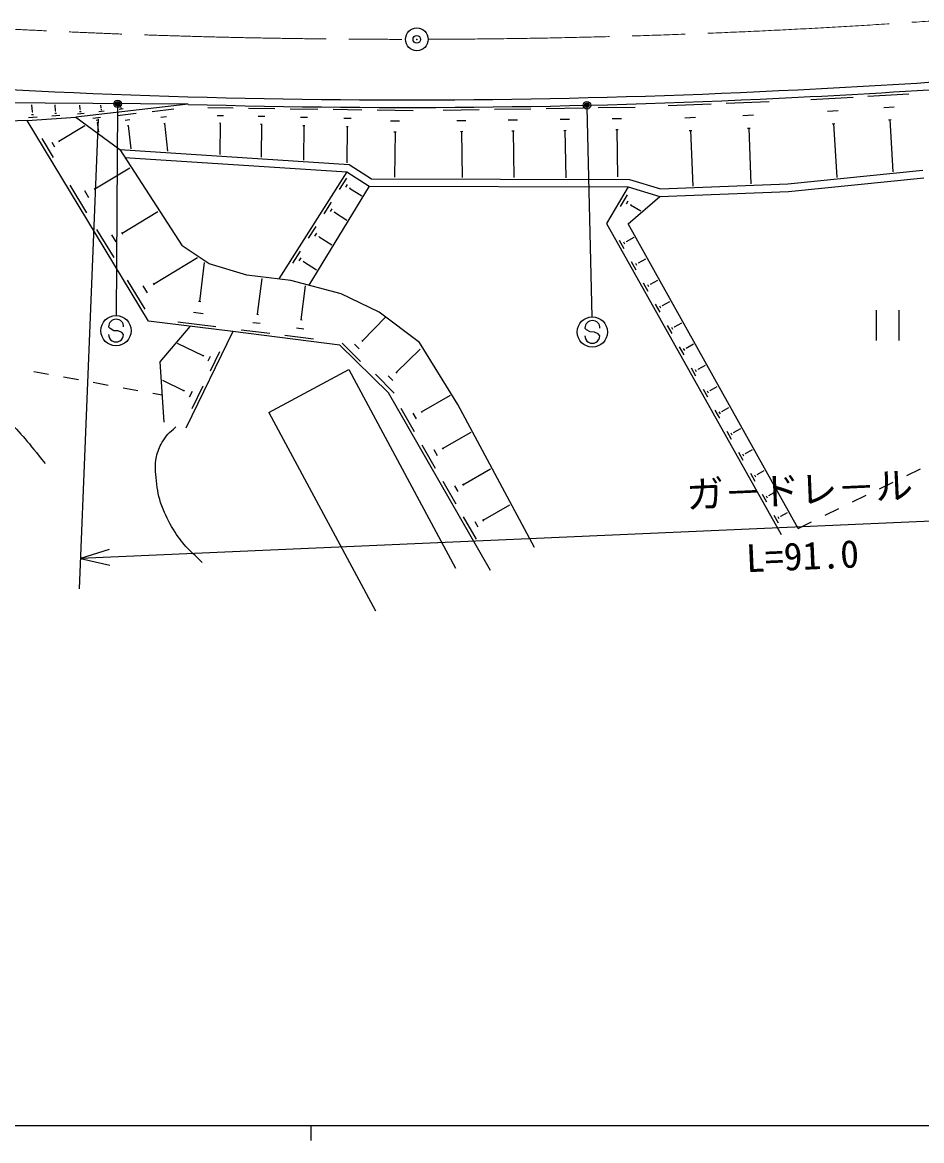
# Model space of a CAD drawing. Units: millimetres, scale not verified. Extents: x 0 to 700000, y -47500 to 447500.
# Drawn here: x 148918 to 208384, y 204000 to 277940 of the extents above; entities that cross this region are included whole.
import ezdxf
from ezdxf.enums import TextEntityAlignment as Align

# ---------------------------------------------------------------- set-up
doc = ezdxf.new("R2010")
doc.units = ezdxf.units.MM
doc.header["$LTSCALE"] = 1000
doc.header["$PDMODE"] = 32
doc.header["$PDSIZE"] = 500
doc.linetypes.add('CHAIN', pattern=[18.5, 12, -1.5, 3.5, -1.5])
for name, color, linetype, lineweight in [('M-STR-STRC', 7, 'Continuous', 25), ('M-TTL-BAND', 7, 'Continuous', 25), ('S-TTL', 7, 'Continuous', 25)]:
    doc.layers.add(name, color=color, linetype=linetype, lineweight=lineweight)
doc.styles.add('@ＭＳ ゴシック', font='')
doc.styles.add('ＭＳ ゴシック', font='')
doc.styles.get('@ＭＳ ゴシック').set_extended_font_data('@MS Gothic')
doc.styles.get('ＭＳ ゴシック').set_extended_font_data('MS Gothic')

msp = doc.modelspace()

# ---------------------------------------------------------------- linework, layer by layer
at = {"layer": 'M-STR-STRC'}
for p, q in [((155214, 272403), (155116, 258554)), ((186252, 272311), (186583, 258465)), ((153926, 271563), (152679, 240482)), ((154714, 257694), (154615, 257812)), ((154959, 257555), (154714, 257694)), ((155260, 257552), (154959, 257555)), ((155505, 257441), (155260, 257552)), ((155611, 257304), (155505, 257441)), ((186212, 257606), (186113, 257724)), ((186457, 257467), (186212, 257606)), ((186758, 257464), (186457, 257467)), ((187003, 257353), (186758, 257464)), ((187109, 257216), (187003, 257353)), ((248079, 246667), (152760, 242480)), ((154667, 243082), (152760, 242480)), ((152760, 242480), (154712, 242048))]:
    msp.add_line(p, q, dxfattribs=at)
for centre, radius in [((155215, 272553), 150), ((155215, 272553), 120), ((155215, 272553), 90), ((155215, 272553), 60), ((155215, 272553), 30), ((186249, 272461), 150), ((186249, 272461), 120), ((186249, 272461), 90), ((186249, 272461), 60), ((186249, 272461), 30), ((155109, 257554), 1000), ((186607, 257466), 1000)]:
    msp.add_circle(centre, radius, dxfattribs=at)
for centre, start, end in [((155115, 257808), 359.55488, 179.55488), ((186613, 257720), 359.55488, 179.55488), ((155111, 257308), 179.55488, 359.55488), ((186609, 257220), 179.55488, 359.55488)]:
    msp.add_arc(centre, 500, start, end, dxfattribs=at)
for p in [(155215, 272553), (186249, 272461)]:
    msp.add_point(p, dxfattribs=at)
at = {"layer": 'M-TTL-BAND'}
for p, q in [((40000, 205000), (579000, 205000)), ((168000, 205000), (168000, 204000))]:
    msp.add_line(p, q, dxfattribs=at)
at = {"layer": 'M-TTL-BAND', "color": 2, "linetype": 'CHAIN', "lineweight": 13}
for start, end in [(263.78986, 270.00644), (270.17833, 275.82195)]:
    msp.add_arc((174194, 776817), 500000, start, end, dxfattribs=at)
at = {"layer": 'S-TTL'}
for p, q in [((201061, 272838), (203857, 273003)), ((204826, 273061), (207544, 273221)), ((159875, 272521), (145733, 272620)), ((149582, 272018), (149548, 272493)), ((151110, 272091), (151081, 272483)), ((159875, 272521), (152460, 271681)), ((152746, 272181), (152713, 272472)), ((152732, 272180), (152759, 272183)), ((154096, 272175), (154184, 272185)), ((154128, 272286), (154108, 272462)), ((154117, 272285), (154139, 272287)), ((155312, 272205), (155585, 272236)), ((155405, 272299), (155474, 272306)), ((155430, 272384), (155422, 272453)), ((155422, 272383), (155439, 272385)), ((157491, 272049), (158931, 272212)), ((161172, 272303), (162848, 272281)), ((163869, 272267), (165614, 272244)), ((166637, 272230), (168453, 272206)), ((169476, 272192), (171366, 272167)), ((172390, 272154), (174767, 272122)), ((176750, 272144), (179128, 272180)), ((180139, 272195), (182547, 272232)), ((183558, 272247), (185996, 272284)), ((186992, 272300), (189431, 272337)), ((191614, 272443), (194457, 272557)), ((195457, 272597), (198301, 272712)), ((202159, 272061), (202858, 272103)), ((205894, 272306), (206573, 272346)), ((149246, 271450), (120917, 270602)), ((149246, 271450), (152460, 271681)), ((157269, 258183), (149246, 271450)), ((149322, 271656), (149891, 271697)), ((149523, 271842), (149665, 271852)), ((149564, 272017), (149600, 272019)), ((150877, 271768), (151385, 271804)), ((151057, 271934), (151184, 271943)), ((151094, 272090), (151125, 272092)), ((152460, 271681), (155366, 269524)), ((152556, 271893), (152995, 271943)), ((152706, 272043), (152815, 272056)), ((153580, 271606), (154093, 271664)), ((153790, 271474), (153918, 271489)), ((153975, 272054), (154329, 272094)), ((155206, 271790), (156442, 271930)), ((155712, 271472), (156020, 271507)), ((158080, 271678), (158440, 271719)), ((161794, 271792), (162213, 271786)), ((164517, 271735), (164953, 271729)), ((167311, 271676), (167765, 271670)), ((170177, 271616), (170650, 271610)), ((173272, 271428), (173866, 271421)), ((177652, 271444), (178247, 271453)), ((181053, 271486), (181655, 271496)), ((184483, 271530), (185093, 271539)), ((187918, 271582), (188527, 271591)), ((192715, 271633), (193425, 271662)), ((196558, 271787), (197269, 271815)), ((206197, 271505), (206366, 271515)), ((206281, 271510), (206485, 268062)), ((151321, 270081), (153051, 271127)), ((153855, 271326), (153888, 271330)), ((153871, 271328), (153946, 270669)), ((155869, 271115), (155947, 271123)), ((155908, 271119), (156083, 269577)), ((158264, 271261), (158354, 271272)), ((158309, 271267), (158518, 269419)), ((161944, 271287), (162049, 271286)), ((161996, 271286), (161969, 269197)), ((164673, 271209), (164782, 271208)), ((164728, 271208), (164699, 269020)), ((167474, 271129), (167587, 271128)), ((167530, 271128), (167500, 268839)), ((170347, 271047), (170465, 271045)), ((170406, 271046), (170374, 268653)), ((173485, 270712), (173634, 270710)), ((173560, 270711), (173519, 267695)), ((177886, 270734), (178035, 270736)), ((177961, 270735), (178007, 267684)), ((181289, 270767), (181440, 270770)), ((181365, 270768), (181412, 267675)), ((184723, 270801), (184876, 270804)), ((184799, 270803), (184847, 267666)), ((188157, 270854), (188310, 270856)), ((188234, 270855), (188281, 267719)), ((193015, 270791), (193193, 270798)), ((193104, 270795), (193252, 267114)), ((196859, 270944), (197037, 270951)), ((196948, 270948), (197096, 267263)), ((202471, 271238), (202645, 271248)), ((202558, 271243), (202768, 267686)), ((150205, 270251), (150953, 269014)), ((150857, 270012), (151044, 269702)), ((151298, 270120), (151345, 270043)), ((155366, 269524), (170533, 268542)), ((155366, 269524), (159481, 263174)), ((155705, 269001), (170371, 268052)), ((170533, 268542), (172000, 267599)), ((153705, 266926), (156023, 268327)), ((170371, 268052), (165873, 260972)), ((170371, 268052), (171853, 267100)), ((199538, 267258), (208463, 268161)), ((199573, 266759), (208537, 267666)), ((152065, 267175), (153164, 265357)), ((153671, 266983), (153740, 266869)), ((171853, 267100), (167868, 260561)), ((170350, 267644), (169876, 266898)), ((170396, 267222), (170277, 267036)), ((170575, 267010), (170545, 266964)), ((170560, 266987), (171358, 266480)), ((171853, 267100), (188986, 267056)), ((172000, 267599), (189061, 267556)), ((188986, 267056), (187541, 264638)), ((188986, 267056), (191061, 266428)), ((189061, 267556), (191126, 266931)), ((191126, 266931), (199538, 267258)), ((153023, 266823), (153297, 266369)), ((188908, 266536), (188454, 265776)), ((188982, 264626), (191061, 266428)), ((191061, 266428), (199573, 266759)), ((169337, 266051), (168854, 265290)), ((169384, 265621), (169263, 265431)), ((188966, 266114), (188852, 265924)), ((189151, 265907), (189123, 265859)), ((189137, 265883), (189818, 265476)), ((155509, 264000), (157886, 265437)), ((169567, 265404), (169537, 265357)), ((169552, 265381), (170371, 264860)), ((153831, 264255), (154956, 262395)), ((155474, 264058), (155545, 263942)), ((168315, 264443), (167822, 263667)), ((168363, 264004), (168240, 263810)), ((187541, 264638), (199104, 244086)), ((200213, 244482), (188982, 264626)), ((154811, 263895), (155092, 263430)), ((168550, 263783), (168519, 263735)), ((168534, 263759), (169374, 263225)), ((188390, 263538), (188696, 262994)), ((188668, 263426), (188744, 263290)), ((188859, 263467), (188878, 263433)), ((188869, 263450), (189367, 263730)), ((161265, 261977), (159481, 263174)), ((167284, 262819), (166781, 262028)), ((157599, 260637), (160492, 262386)), ((160646, 259489), (160969, 262068)), ((163766, 261226), (161265, 261977)), ((167332, 262372), (167207, 262174)), ((167523, 262147), (167491, 262097)), ((167507, 262122), (168368, 261575)), ((189186, 262123), (189490, 261583)), ((189462, 262012), (189538, 261877)), ((189653, 262053), (189672, 262019)), ((189662, 262036), (190157, 262314)), ((166667, 260876), (163766, 261226)), ((155859, 260901), (157025, 258973)), ((156875, 260528), (157167, 260046)), ((157563, 260697), (157636, 260577)), ((164471, 258641), (164767, 261005)), ((170000, 260000), (166667, 260876)), ((167365, 258281), (167644, 260517)), ((189980, 260712), (190283, 260174)), ((190255, 260601), (190330, 260466)), ((190445, 260641), (190463, 260608)), ((190454, 260624), (190945, 260900)), ((172520, 258775), (170000, 260000)), ((160568, 259499), (160725, 259480)), ((190773, 259303), (191074, 258768)), ((191046, 259192), (191121, 259059)), ((191235, 259233), (191254, 259199)), ((191244, 259216), (191731, 259490)), ((205386, 258912), (205386, 256912)), ((206886, 258912), (206886, 256912)), ((162828, 257489), (157269, 258183)), ((159206, 258143), (161711, 257830)), ((160239, 258777), (160865, 258699)), ((164163, 258102), (164637, 258042)), ((164412, 258649), (164531, 258634)), ((167305, 258288), (167424, 258274)), ((171397, 256870), (172956, 258461)), ((175171, 256774), (172520, 258775)), ((192033, 257810), (192516, 258082)), ((158026, 255490), (160010, 257841)), ((162828, 257489), (159733, 251108)), ((169904, 256604), (162828, 257489)), ((163380, 257621), (165278, 257384)), ((167056, 257741), (167531, 257681)), ((191564, 257897), (191863, 257364)), ((191836, 257787), (191911, 257654)), ((192024, 257827), (192042, 257793)), ((160874, 255885), (159179, 256707)), ((166272, 257260), (168172, 257022)), ((173126, 253445), (169904, 256604)), ((170056, 256735), (171288, 255527)), ((170880, 256652), (171188, 256350)), ((171358, 256908), (171435, 256833)), ((177722, 252672), (175171, 256774)), ((192820, 256407), (193300, 256677)), ((160894, 255925), (160855, 255844)), ((161338, 255858), (161182, 255536)), ((161958, 256153), (161334, 254867)), ((173647, 254793), (175227, 256338)), ((192353, 256493), (192651, 255963)), ((192624, 256384), (192699, 256251)), ((192811, 256424), (192830, 256390)), ((158295, 251504), (158026, 255490)), ((193606, 255007), (194081, 255274)), ((149670, 254859), (150654, 254679)), ((151638, 254499), (152621, 254320)), ((165223, 252141), (170510, 254978)), ((170510, 254978), (177549, 241860)), ((172269, 254682), (173507, 253417)), ((173113, 254579), (173423, 254263)), ((173609, 254832), (173686, 254753)), ((193142, 255092), (193438, 254565)), ((193411, 254984), (193485, 254852)), ((193597, 255023), (193615, 254990)), ((153605, 254140), (154589, 253961)), ((155573, 253781), (156556, 253602)), ((159596, 253572), (158197, 254251)), ((159618, 253619), (159573, 253526)), ((160858, 253885), (160131, 252387)), ((193928, 253694), (194223, 253170)), ((194381, 253625), (194400, 253593)), ((194390, 253609), (194862, 253874)), ((157540, 253422), (158173, 253306)), ((160136, 253542), (159954, 253167)), ((179885, 241695), (173126, 253445)), ((175309, 252182), (177224, 253284)), ((194196, 253586), (194270, 253455)), ((165223, 252141), (172262, 239023)), ((173946, 252420), (174829, 250885)), ((175281, 252230), (175336, 252134)), ((182774, 243218), (177722, 252672)), ((194713, 252299), (195007, 251777)), ((194980, 252191), (195053, 252061)), ((195164, 252230), (195182, 252198)), ((195173, 252214), (195641, 252477)), ((174738, 252109), (174959, 251725)), ((176707, 249766), (178585, 250846)), ((195497, 250906), (195789, 250387)), ((195762, 250799), (195835, 250669)), ((195945, 250838), (195963, 250806)), ((195954, 250822), (196418, 251083)), ((175336, 250005), (176224, 248460)), ((176132, 249692), (176354, 249306)), ((176679, 249814), (176734, 249718)), ((196279, 249516), (196569, 249000)), ((196543, 249410), (196615, 249280)), ((196725, 249448), (196743, 249416)), ((196734, 249432), (197194, 249691)), ((178054, 247372), (179880, 248423)), ((197059, 248129), (197348, 247615)), ((197322, 248023), (197394, 247894)), ((197503, 248061), (197521, 248029)), ((197512, 248045), (197969, 248302)), ((207406, 247983), (208305, 248421)), ((176716, 247606), (177583, 246099)), ((177493, 247301), (177710, 246924)), ((178026, 247419), (178081, 247325)), ((205608, 247108), (206507, 247546)), ((197838, 246744), (198126, 246233)), ((198100, 246639), (198171, 246511)), ((198280, 246677), (198298, 246645)), ((198289, 246661), (198742, 246916)), ((203810, 246233), (204709, 246670)), ((179380, 245016), (181155, 246037)), ((199064, 245279), (199513, 245532)), ((202011, 245358), (202910, 245795)), ((178075, 245244), (178920, 243774)), ((178833, 244946), (179044, 244579)), ((179353, 245062), (179406, 244970)), ((198616, 245362), (198902, 244854)), ((198876, 245257), (198947, 245130)), ((199055, 245295), (199073, 245263)), ((200213, 244482), (201112, 244920))]:
    msp.add_line(p, q, dxfattribs=at)
at = {"layer": 'S-TTL', "color": 3}
msp.add_circle((175000, 276818), 750, dxfattribs=at)
at = {"layer": 'S-TTL'}
for centre, radius, start, end in [((174194, 776817), 504000, 263.78585, 272.95713), ((157596, 1101693), 829300, 272.94437, 274.6866), ((157596, 1101693), 829800, 272.94437, 274.68685), ((174194, 776817), 504500, 268.37356, 272.95712)]:
    msp.add_arc(centre, radius, start, end, dxfattribs=at)
for points, knots in [([(141800, 256295), (142733, 255612), (142994, 255406), (143809, 254912), (144354, 254582), (144716, 254487), (145229, 254111), (146336, 253302), (146872, 252736), (147837, 251762), (148924, 250665), (149266, 250219), (150419, 248767)], [0, 0, 0, 0, 1, 1, 1, 2, 2, 2, 3, 3, 3, 4, 4, 4, 4]), ([(160809, 242235), (159876, 243136), (159491, 243436), (158911, 244400), (158559, 244986), (158377, 245330), (158140, 245971), (157911, 246594), (157863, 246973), (157785, 247632), (157712, 248242), (157664, 248602), (157785, 249204), (157865, 249607), (157968, 249825), (158170, 250182), (158429, 250639), (158622, 250792), (159060, 251191)], [0, 0, 0, 0, 1, 1, 1, 2, 2, 2, 3, 3, 3, 4, 4, 4, 5, 5, 5, 6, 6, 6, 6])]:
    msp.add_open_spline(points, degree=3, knots=knots, dxfattribs=at)
at = {"layer": 'S-TTL', "color": 3}
msp.add_point((175000, 276818), dxfattribs=at)

# ---------------------------------------------------------------- texts
at = {"layer": 'M-STR-STRC', "style": 'ＭＳ ゴシック'}
msp.add_text('ガ－ドレ－ル', height=1833, rotation=2.515, dxfattribs=at).set_placement((200375, 245573), align=Align.BOTTOM_CENTER)
at = {"layer": 'M-STR-STRC', "style": '@ＭＳ ゴシック'}
msp.add_text('L=91.0', height=1833, rotation=2.515, dxfattribs=at).set_placement((200463, 243575), align=Align.TOP_CENTER)

doc.saveas('drawing.dxf')
